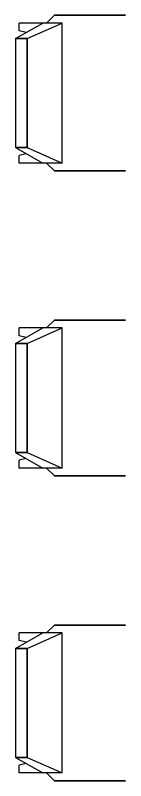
# Model space of a CAD drawing. Extents: x -5566 to 5867, y -120 to 4683.
# Drawn here: x -4841.8 to -4809.4, y 325.4 to 551.4 of the extents above; entities that cross this region are included whole.
import ezdxf

# ---------------------------------------------------------------- set-up
doc = ezdxf.new("R2010")
doc.units = 0
doc.layers.get('0').update_dxf_attribs({"linetype": 'CONTINUOUS'})
doc.layers.add('G-IMPT', color=8, linetype='CONTINUOUS')
doc.layers.add('I-FURN', color=30, linetype='CONTINUOUS')

# ---------------------------------------------------------------- blocks, each defined once
blk = doc.blocks.new('AR_FUR_CHAIR_ARMLESS_-_12Z')
at = {"layer": 'G-IMPT'}
for p, q in [((-48.26, 20.68), (-45.96, 22.98)), ((-45.96, 22.98), (-48.26, 20.68)), ((-45.96, 22.98), (-25, 22.98)), ((-25, 22.98), (-45.96, 22.98)), ((-57.45, 16.09), (-49.41, 20.68)), ((-57.45, 16.09), (-49.41, 20.68)), ((-56.3, 20.68), (-56.3, 18.38)), ((-49.41, 20.68), (-56.3, 20.68)), ((-54.01, 16.09), (-43.66, 20.68)), ((-54.01, 16.09), (-43.66, 20.68)), ((-43.66, 20.68), (-49.41, 20.68)), ((-43.66, 20.68), (-43.66, -20.68)), ((-54.3, 17.89), (-56.3, 18.38)), ((-57.45, -16.09), (-57.45, 16.09)), ((-57.45, 16.09), (-54.01, 16.09)), ((-57.45, -16.09), (-57.45, 16.09)), ((-54.01, 16.09), (-57.45, 16.09)), ((-54.01, -16.09), (-54.01, 16.09)), ((-54.01, 16.09), (-54.01, -16.09)), ((-57.45, -16.09), (-54.01, -16.09)), ((-57.45, -16.09), (-49.41, -20.68)), ((-54.01, -16.09), (-57.45, -16.09)), ((-57.45, -16.09), (-49.41, -20.68)), ((-54.3, -17.89), (-56.3, -18.38)), ((-54.01, -16.09), (-43.66, -20.68)), ((-54.01, -16.09), (-43.66, -20.68)), ((-56.3, -18.38), (-56.3, -20.68)), ((-49.41, -20.68), (-56.3, -20.68)), ((-43.66, -20.68), (-49.41, -20.68)), ((-45.96, -22.98), (-48.26, -20.68)), ((-45.96, -22.98), (-48.26, -20.68)), ((-45.96, -22.98), (-25, -22.98)), ((-25, -22.98), (-45.96, -22.98))]:
    blk.add_line(p, q, dxfattribs=at)
blk = doc.blocks.new('AR_FUR_CHAIR_ARMLESS_-_AR0')
at = {"extrusion": (0, 0, -1), "zscale": -1, "rotation": 180}
blk.add_blockref('AR_FUR_CHAIR_ARMLESS_-_12Z', (0, 0), dxfattribs=at)

msp = doc.modelspace()

# ---------------------------------------------------------------- block references
at = {"layer": 'I-FURN'}
for p in [(-4784.38, 528.41), (-4784.38, 438.41), (-4784.38, 348.41)]:
    msp.add_blockref('AR_FUR_CHAIR_ARMLESS_-_AR0', p, dxfattribs=at)

doc.saveas('drawing.dxf')
